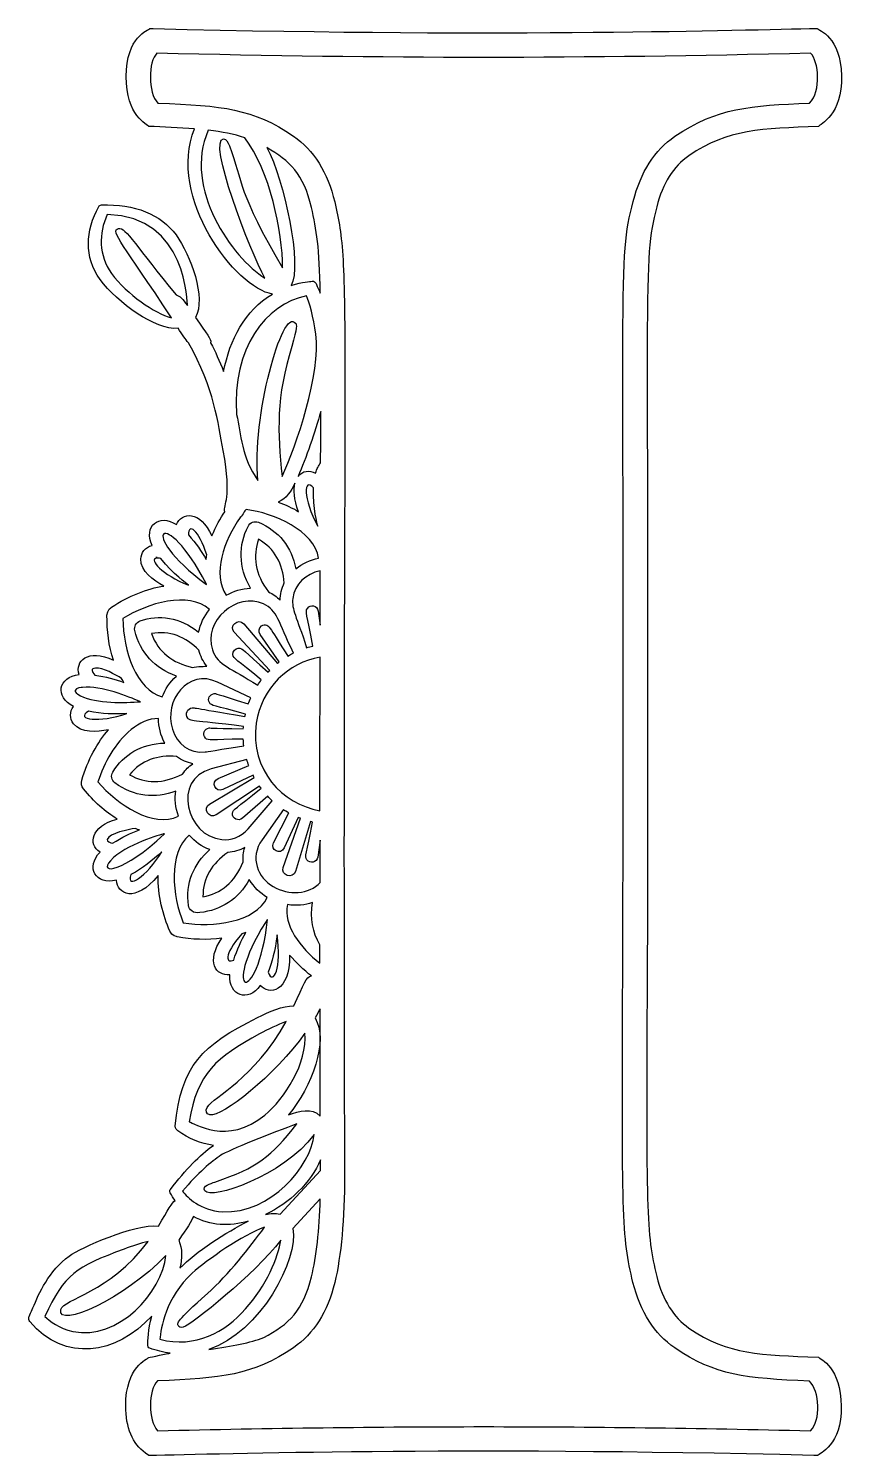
# Model space of a CAD drawing. Header units: millimetres. Extents: x -471 to 1551, y -2688 to 316.
# Drawn here: x 947.5 to 1010, y -564.6 to -455.1 of the extents above; entities that cross this region are included whole.
import ezdxf

# ---------------------------------------------------------------- set-up
doc = ezdxf.new("R2010")
doc.units = ezdxf.units.MM
doc.header["$MEASUREMENT"] = 0
doc.layers.add('Layer 1', color=7, linetype='Continuous')

msp = doc.modelspace()

# ---------------------------------------------------------------- linework, layer by layer
at = {"layer": 'Layer 1', "color": 250}
for points, knots in [([(1008.1934, -557.0878), (1003.7335, -556.8666), (1001.3192, -556.9588), (998.2414, -554.8394), (998.2414, -554.8394), (997.062, -554.0285), (996.2326, -552.7015), (995.7719, -550.8771), (995.7719, -550.8771), (994.961, -547.615), (994.961, -545.7536), (995.0347, -527.9322), (995.0347, -527.9322), (995.219, -473.0121), (994.6293, -473.2885), (995.7719, -468.7548), (995.7719, -468.7548), (996.2327, -466.9303), (997.0435, -465.6587), (998.2414, -464.8293), (998.2414, -464.8293), (1001.2823, -462.7468), (1003.8072, -462.7653), (1008.1934, -462.5809), (1008.1934, -462.5809), (1008.304, -462.4335), (1010.0364, -461.6779), (1009.9627, -458.6923), (1009.9627, -458.6923), (1009.9074, -455.6883), (1008.2119, -455.1907), (1008.1013, -455.0617), (1008.1013, -455.0617), (1002.0932, -455.1354), (985.2117, -455.762), (957.1066, -455.0617), (957.1066, -455.0617), (957.1066, -455.0617), (956.8486, -455.0617), (956.8486, -455.0617), (956.8486, -455.0617), (956.738, -455.1723), (955.024, -455.6698), (955.024, -458.7476), (955.024, -458.7476), (955.024, -461.7701), (956.6458, -462.4336), (956.7748, -462.5809), (956.7748, -462.5809), (957.8253, -462.6178), (959.097, -462.6731), (960.2765, -462.7653), (960.2765, -462.7653), (958.1202, -467.9808), (963.4463, -475.0394), (966.2661, -475.4448), (966.2661, -475.4448), (964.1099, -476.7349), (962.9856, -478.9464), (962.5065, -481.3975), (962.5065, -481.3975), (962.1932, -480.5866), (961.8615, -479.8494), (961.5112, -479.2044), (961.5112, -479.2044), (961.5849, -478.8727), (961.2348, -478.5594), (960.3502, -477.2509), (960.3502, -477.2509), (961.1611, -475.7396), (960, -472.4776), (958.8574, -470.9111), (958.8574, -470.9111), (957.6963, -469.3261), (955.6691, -468.5152), (953.1258, -468.6074), (953.1258, -468.6074), (953.0336, -468.6074), (952.96, -468.6627), (952.9231, -468.718), (952.9231, -468.718), (951.9095, -470.5978), (951.762, -472.6066), (953.0153, -474.3206), (953.0153, -474.3206), (954.3606, -476.1451), (957.2725, -478.2276), (959.0049, -478.0802), (959.0049, -478.0802), (959.3367, -478.5778), (959.5947, -478.928), (959.7974, -479.186), (959.7974, -479.186), (961.8246, -482.7429), (962.0642, -485.3415), (962.4697, -487.4609), (962.4697, -487.4609), (963.1885, -491.2573), (962.4512, -491.5523), (962.5987, -492.1604), (962.5987, -492.1604), (962.2669, -492.658), (961.8984, -493.2847), (961.6035, -494.0218), (961.6035, -494.0218), (960.7004, -492.013), (959.2629, -492.1973), (958.8943, -493.1557), (958.8943, -493.1557), (957.5305, -492.2526), (956.3326, -493.2847), (957.0144, -494.759), (957.0144, -494.759), (956.4615, -494.8697), (956.1667, -495.312), (956.1483, -495.7911), (956.1483, -495.7911), (956.1298, -496.7311), (957.1066, -497.4129), (957.9175, -497.8737), (957.9175, -497.8737), (956.6459, -498.058), (955.1715, -498.6293), (953.8999, -499.4955), (953.8999, -499.4955), (953.8814, -499.5139), (953.5497, -499.6982), (953.5497, -500.1036), (953.5497, -500.1036), (953.5313, -501.2831), (953.6787, -502.481), (954.0473, -503.5684), (954.0473, -503.5684), (952.0569, -502.6101), (951.0802, -503.679), (951.4119, -504.6557), (951.4119, -504.6557), (949.8085, -504.84), (949.4952, -506.3881), (950.9881, -507.1069), (950.9881, -507.1069), (950.6748, -507.5123), (950.6563, -508.0468), (950.9881, -508.4523), (950.9881, -508.4523), (951.5779, -509.171), (952.7573, -509.0789), (953.6604, -508.913), (953.6604, -508.913), (952.8495, -509.8345), (952.057, -511.2352), (951.6147, -512.7833), (951.6147, -512.7833), (951.5594, -513.0044), (951.5962, -513.2441), (951.7437, -513.4468), (951.7437, -513.4468), (952.5178, -514.4051), (953.4393, -515.216), (954.3423, -515.7689), (954.3423, -515.7689), (952.2413, -516.3034), (952.1123, -517.7409), (953.0153, -518.2938), (953.0153, -518.2938), (951.8911, -519.4732), (952.6836, -520.8555), (954.2686, -520.45), (954.2686, -520.45), (954.3239, -521.5189), (955.6876, -522.2746), (957.4753, -520.0999), (957.4753, -520.0999), (957.4385, -521.5743), (957.8624, -523.196), (958.3784, -524.3755), (958.3784, -524.3755), (958.5443, -524.7441), (958.9314, -524.7994), (958.9497, -524.7994), (958.9497, -524.7994), (960.0555, -525.0205), (961.2719, -525.0574), (962.3777, -524.91), (962.3777, -524.91), (961.1061, -526.6977), (961.9354, -527.8403), (962.9858, -527.7113), (962.9858, -527.7113), (962.8937, -529.3515), (964.3865, -529.8675), (965.3264, -528.5406), (965.3264, -528.5406), (965.9899, -529.2778), (967.5932, -529.1304), (967.5748, -526.2001), (967.5748, -526.2001), (968.0724, -526.8082), (968.6806, -527.3611), (969.2519, -527.8034), (969.2519, -527.8034), (968.8649, -527.8403), (968.6621, -528.4301), (967.8881, -530.1071), (967.8881, -530.1071), (967.0403, -530.0887), (966.0082, -530.5495), (965.1052, -531.0102), (965.1052, -531.0102), (960.848, -533.1112), (959.2446, -534.6777), (958.7839, -539.3404), (958.7839, -539.3404), (958.7654, -539.5431), (958.9314, -539.6353), (958.9866, -539.6906), (958.9866, -539.6906), (959.8344, -540.3172), (960.7558, -540.6858), (961.7326, -540.8148), (961.7326, -540.8148), (960.6453, -541.5889), (959.6132, -542.6394), (958.4153, -544.2058), (958.4153, -544.2058), (958.36, -544.2795), (958.3416, -544.3901), (958.3968, -544.4638), (958.3968, -544.4638), (958.5258, -544.6665), (958.6548, -544.8693), (958.7838, -545.0536), (958.7838, -545.0536), (958.5442, -545.2195), (958.2494, -545.7355), (957.4937, -547.0072), (957.4937, -547.0072), (955.6876, -546.8413), (951.5226, -548.6659), (950.6564, -549.3109), (950.6564, -549.3109), (949.0715, -550.4535), (948.3342, -552.1674), (947.8551, -553.2917), (947.8551, -553.2917), (947.5418, -554.0473), (947.5602, -553.9367), (947.5418, -554.0288), (947.5418, -554.0288), (947.5233, -554.1394), (947.5418, -554.25), (947.6155, -554.3421), (947.6155, -554.3421), (950.3246, -557.512), (954.2316, -556.9038), (956.9961, -553.9183), (956.9961, -553.9183), (956.7013, -554.9872), (956.6828, -555.8534), (956.6828, -556.1483), (956.6828, -556.1483), (956.6828, -556.2589), (956.7381, -556.351), (956.8303, -556.3879), (956.8303, -556.3879), (957.3463, -556.5722), (957.8807, -556.7012), (958.3968, -556.7749), (958.3968, -556.7749), (958.2678, -556.7749), (956.8672, -557.0882), (956.7566, -557.1067), (956.7566, -557.1067), (956.646, -557.2173), (954.9873, -557.8254), (954.9873, -560.811), (954.9873, -560.811), (954.9873, -562.5065), (955.5033, -563.7229), (956.517, -564.4416), (956.517, -564.4416), (956.517, -564.4416), (956.775, -564.6259), (956.775, -564.6259), (956.775, -564.6259), (962.5803, -564.5522), (979.6276, -563.9256), (1007.8249, -564.6259), (1007.8249, -564.6259), (1007.8249, -564.6259), (1008.1198, -564.6259), (1008.1198, -564.6259), (1008.1198, -564.6259), (1008.2488, -564.4969), (1009.9996, -563.815), (1009.9443, -560.8478), (1009.9443, -560.8478), (1009.9258, -557.8803), (1008.3224, -557.2168), (1008.1934, -557.0878)], [0, 0, 0, 0, 0.01315789, 0.01315789, 0.01315789, 0.01315789, 0.02631579, 0.02631579, 0.02631579, 0.02631579, 0.03947368, 0.03947368, 0.03947368, 0.03947368, 0.05263158, 0.05263158, 0.05263158, 0.05263158, 0.06578947, 0.06578947, 0.06578947, 0.06578947, 0.07894737, 0.07894737, 0.07894737, 0.07894737, 0.09210526, 0.09210526, 0.09210526, 0.09210526, 0.10526316, 0.10526316, 0.10526316, 0.10526316, 0.11842105, 0.11842105, 0.11842105, 0.11842105, 0.13157895, 0.13157895, 0.13157895, 0.13157895, 0.14473684, 0.14473684, 0.14473684, 0.14473684, 0.15789474, 0.15789474, 0.15789474, 0.15789474, 0.17105263, 0.17105263, 0.17105263, 0.17105263, 0.18421053, 0.18421053, 0.18421053, 0.18421053, 0.19736842, 0.19736842, 0.19736842, 0.19736842, 0.21052632, 0.21052632, 0.21052632, 0.21052632, 0.22368421, 0.22368421, 0.22368421, 0.22368421, 0.23684211, 0.23684211, 0.23684211, 0.23684211, 0.25, 0.25, 0.25, 0.25, 0.26315789, 0.26315789, 0.26315789, 0.26315789, 0.27631579, 0.27631579, 0.27631579, 0.27631579, 0.28947368, 0.28947368, 0.28947368, 0.28947368, 0.30263158, 0.30263158, 0.30263158, 0.30263158, 0.31578947, 0.31578947, 0.31578947, 0.31578947, 0.32894737, 0.32894737, 0.32894737, 0.32894737, 0.34210526, 0.34210526, 0.34210526, 0.34210526, 0.35526316, 0.35526316, 0.35526316, 0.35526316, 0.36842105, 0.36842105, 0.36842105, 0.36842105, 0.38157895, 0.38157895, 0.38157895, 0.38157895, 0.39473684, 0.39473684, 0.39473684, 0.39473684, 0.40789474, 0.40789474, 0.40789474, 0.40789474, 0.42105263, 0.42105263, 0.42105263, 0.42105263, 0.43421053, 0.43421053, 0.43421053, 0.43421053, 0.44736842, 0.44736842, 0.44736842, 0.44736842, 0.46052632, 0.46052632, 0.46052632, 0.46052632, 0.47368421, 0.47368421, 0.47368421, 0.47368421, 0.48684211, 0.48684211, 0.48684211, 0.48684211, 0.5, 0.5, 0.5, 0.5, 0.51315789, 0.51315789, 0.51315789, 0.51315789, 0.52631579, 0.52631579, 0.52631579, 0.52631579, 0.53947368, 0.53947368, 0.53947368, 0.53947368, 0.55263158, 0.55263158, 0.55263158, 0.55263158, 0.56578947, 0.56578947, 0.56578947, 0.56578947, 0.57894737, 0.57894737, 0.57894737, 0.57894737, 0.59210526, 0.59210526, 0.59210526, 0.59210526, 0.60526316, 0.60526316, 0.60526316, 0.60526316, 0.61842105, 0.61842105, 0.61842105, 0.61842105, 0.63157895, 0.63157895, 0.63157895, 0.63157895, 0.64473684, 0.64473684, 0.64473684, 0.64473684, 0.65789474, 0.65789474, 0.65789474, 0.65789474, 0.67105263, 0.67105263, 0.67105263, 0.67105263, 0.68421053, 0.68421053, 0.68421053, 0.68421053, 0.69736842, 0.69736842, 0.69736842, 0.69736842, 0.71052632, 0.71052632, 0.71052632, 0.71052632, 0.72368421, 0.72368421, 0.72368421, 0.72368421, 0.73684211, 0.73684211, 0.73684211, 0.73684211, 0.75, 0.75, 0.75, 0.75, 0.76315789, 0.76315789, 0.76315789, 0.76315789, 0.77631579, 0.77631579, 0.77631579, 0.77631579, 0.78947368, 0.78947368, 0.78947368, 0.78947368, 0.80263158, 0.80263158, 0.80263158, 0.80263158, 0.81578947, 0.81578947, 0.81578947, 0.81578947, 0.82894737, 0.82894737, 0.82894737, 0.82894737, 0.84210526, 0.84210526, 0.84210526, 0.84210526, 0.85526316, 0.85526316, 0.85526316, 0.85526316, 0.86842105, 0.86842105, 0.86842105, 0.86842105, 0.88157895, 0.88157895, 0.88157895, 0.88157895, 0.89473684, 0.89473684, 0.89473684, 0.89473684, 0.90789474, 0.90789474, 0.90789474, 0.90789474, 0.92105263, 0.92105263, 0.92105263, 0.92105263, 0.93421053, 0.93421053, 0.93421053, 0.93421053, 0.94736842, 0.94736842, 0.94736842, 0.94736842, 0.96052632, 0.96052632, 0.96052632, 0.96052632, 0.97368421, 0.97368421, 0.97368421, 0.97368421, 1, 1, 1, 1]), ([(1007.5853, -562.7272), (998.9234, -562.5245), (990.7038, -562.4139), (982.5026, -562.4139), (982.5026, -562.4139), (974.3014, -562.4139), (966.1003, -562.5245), (957.4384, -562.7272), (957.4384, -562.7272), (956.7012, -561.9347), (956.7012, -559.5942), (957.4384, -558.8939), (957.4384, -558.8939), (962.2669, -558.7096), (964.7918, -558.47), (967.8695, -556.3506), (967.8695, -556.3506), (969.436, -555.2816), (970.5049, -553.6045), (971.0394, -551.3561), (971.0394, -551.3561), (971.537, -549.2736), (971.795, -546.4907), (971.795, -543.0813), (971.795, -543.0813), (971.5738, -475.371), (972.3479, -473.8782), (971.0394, -468.3677), (971.0394, -468.3677), (971.0394, -468.3677), (971.0394, -468.3677), (971.0394, -468.3677), (971.0394, -468.3677), (970.5049, -466.1008), (969.436, -464.4054), (967.8695, -463.318), (967.8695, -463.318), (964.7733, -461.1986), (962.3959, -460.9775), (957.4568, -460.7932), (957.4568, -460.7932), (956.6827, -459.9822), (956.7196, -457.5864), (957.3831, -456.9598), (957.3831, -456.9598), (974.7253, -457.3837), (990.243, -457.3837), (1007.5853, -456.9598), (1007.5853, -456.9598), (1008.2303, -457.568), (1008.4146, -459.8902), (1007.5116, -460.7932), (1007.5116, -460.7932), (1002.9595, -460.9775), (1000.3978, -461.1249), (997.1726, -463.3365), (997.1726, -463.3365), (995.606, -464.4054), (994.5372, -466.0825), (993.9658, -468.3309), (993.9658, -468.3309), (992.731, -473.1779), (993.3576, -472.6987), (993.1549, -527.9506), (993.1549, -527.9506), (993.0996, -545.9748), (993.0812, -547.873), (993.9473, -551.3378), (993.9473, -551.3378), (994.5187, -553.6046), (995.5876, -555.3001), (997.1541, -556.369), (997.1541, -556.369), (1000.2503, -558.4884), (1002.6093, -558.7096), (1007.4931, -558.9123), (1007.4931, -558.9123), (1008.304, -559.668), (1008.3961, -561.9532), (1007.5853, -562.7272)], [0, 0, 0, 0, 0.04761905, 0.04761905, 0.04761905, 0.04761905, 0.0952381, 0.0952381, 0.0952381, 0.0952381, 0.14285714, 0.14285714, 0.14285714, 0.14285714, 0.19047619, 0.19047619, 0.19047619, 0.19047619, 0.23809524, 0.23809524, 0.23809524, 0.23809524, 0.28571429, 0.28571429, 0.28571429, 0.28571429, 0.33333333, 0.33333333, 0.33333333, 0.33333333, 0.38095238, 0.38095238, 0.38095238, 0.38095238, 0.42857143, 0.42857143, 0.42857143, 0.42857143, 0.47619048, 0.47619048, 0.47619048, 0.47619048, 0.52380952, 0.52380952, 0.52380952, 0.52380952, 0.57142857, 0.57142857, 0.57142857, 0.57142857, 0.61904762, 0.61904762, 0.61904762, 0.61904762, 0.66666667, 0.66666667, 0.66666667, 0.66666667, 0.71428571, 0.71428571, 0.71428571, 0.71428571, 0.76190476, 0.76190476, 0.76190476, 0.76190476, 0.80952381, 0.80952381, 0.80952381, 0.80952381, 0.85714286, 0.85714286, 0.85714286, 0.85714286, 0.9047619, 0.9047619, 0.9047619, 0.9047619, 1, 1, 1, 1]), ([(965.6763, -474.2283), (963.2252, -472.6802), (959.3365, -467.3541), (961.3269, -462.8757), (961.3269, -462.8757), (962.3959, -462.9863), (963.2989, -463.1706), (964.1283, -463.447), (964.1283, -463.447), (966.045, -465.935), (967.0401, -470.653), (967.0401, -473.4359), (967.0401, -473.4359), (963.6122, -467.649), (963.9808, -466.8381), (962.9487, -464.0737), (962.9487, -464.0737), (962.8197, -463.7603), (962.7276, -463.5392), (962.5064, -463.5392), (962.5064, -463.5392), (961.2348, -463.5207), (964.5153, -472.1642), (965.6763, -474.2283)], [0, 0, 0, 0, 0.14285714, 0.14285714, 0.14285714, 0.14285714, 0.28571429, 0.28571429, 0.28571429, 0.28571429, 0.42857143, 0.42857143, 0.42857143, 0.42857143, 0.57142857, 0.57142857, 0.57142857, 0.57142857, 0.71428571, 0.71428571, 0.71428571, 0.71428571, 1, 1, 1, 1]), ([(965.8238, -464.2027), (967.5746, -465.1979), (968.662, -466.2484), (969.2517, -468.7916), (969.2517, -468.7916), (969.2517, -468.7916), (969.2517, -468.7916), (969.2517, -468.7916), (969.2517, -468.7916), (969.6572, -470.524), (969.8599, -471.8693), (969.9337, -475.3894), (969.9337, -475.3894), (969.8415, -475.1867), (969.7494, -474.9839), (969.6019, -474.6338), (969.6019, -474.6338), (969.5466, -474.5232), (969.436, -474.4495), (969.307, -474.4679), (969.307, -474.4679), (969.0859, -474.5048), (968.6251, -474.4864), (967.6853, -474.7997), (967.6853, -474.7997), (968.5698, -473.3253), (967.1691, -466.6537), (965.8238, -464.2027)], [0, 0, 0, 0, 0.125, 0.125, 0.125, 0.125, 0.25, 0.25, 0.25, 0.25, 0.375, 0.375, 0.375, 0.375, 0.5, 0.5, 0.5, 0.5, 0.625, 0.625, 0.625, 0.625, 0.75, 0.75, 0.75, 0.75, 1, 1, 1, 1]), ([(958.8574, -475.5184), (955.8717, -471.9062), (954.9687, -470.266), (954.4343, -470.4134), (954.4343, -470.4134), (953.7524, -470.5792), (954.8029, -471.6482), (958.5072, -477.2692), (958.5072, -477.2692), (957.1803, -476.9006), (955.1162, -475.5184), (953.8998, -473.8597), (953.8998, -473.8597), (952.9046, -472.4959), (952.9046, -470.782), (953.568, -469.3445), (953.568, -469.3445), (959.7235, -469.4366), (959.7235, -476.3109), (959.7235, -476.3293), (959.7235, -476.3293), (959.3366, -475.8133), (959.1707, -475.5921), (958.8574, -475.5184)], [0, 0, 0, 0, 0.14285714, 0.14285714, 0.14285714, 0.14285714, 0.28571429, 0.28571429, 0.28571429, 0.28571429, 0.42857143, 0.42857143, 0.42857143, 0.42857143, 0.57142857, 0.57142857, 0.57142857, 0.57142857, 0.71428571, 0.71428571, 0.71428571, 0.71428571, 1, 1, 1, 1]), ([(968.8831, -475.5737), (969.0674, -476.0897), (969.436, -477.214), (969.5834, -478.5409), (969.5834, -478.5409), (970.0073, -481.5081), (968.0722, -487.1291), (967.0033, -489.4512), (967.0033, -489.4512), (966.6347, -486.0602), (966.5425, -483.2957), (967.7404, -479.4807), (967.7404, -479.4807), (968.1827, -477.988), (968.1274, -477.822), (968.0353, -477.693), (968.0353, -477.693), (967.0217, -476.3477), (964.6443, -484.9912), (965.1418, -489.7644), (965.1418, -489.7644), (963.8886, -487.9952), (963.8333, -486.2075), (963.5016, -484.6963), (963.5016, -484.6963), (963.1331, -479.6098), (965.7316, -476.2372), (968.8831, -475.5737)], [0, 0, 0, 0, 0.125, 0.125, 0.125, 0.125, 0.25, 0.25, 0.25, 0.25, 0.375, 0.375, 0.375, 0.375, 0.5, 0.5, 0.5, 0.5, 0.625, 0.625, 0.625, 0.625, 0.75, 0.75, 0.75, 0.75, 1, 1, 1, 1]), ([(969.565, -489.1932), (969.1227, -488.9536), (968.5514, -489.0089), (968.2196, -489.4512), (968.2196, -489.4512), (968.8462, -488.0506), (969.5097, -486.0417), (969.9704, -484.4752), (969.9704, -484.4752), (969.9704, -485.6731), (969.9704, -486.9816), (969.9519, -488.4191), (969.9519, -488.4191), (969.8046, -488.6219), (969.6571, -488.8614), (969.565, -489.1932)], [0, 0, 0, 0, 0.2, 0.2, 0.2, 0.2, 0.4, 0.4, 0.4, 0.4, 0.6, 0.6, 0.6, 0.6, 1, 1, 1, 1]), ([(969.7309, -493.2661), (968.6067, -491.1836), (968.6251, -489.4143), (969.4176, -490.3358), (969.4176, -490.3358), (969.3623, -491.9207), (969.7124, -493.1187), (969.7309, -493.2661)], [0, 0, 0, 0, 0.33333333, 0.33333333, 0.33333333, 0.33333333, 1, 1, 1, 1]), ([(968.2565, -492.1603), (967.7773, -491.8655), (967.2429, -491.6259), (966.7084, -491.4232), (966.7084, -491.4232), (967.3534, -491.1467), (967.6667, -490.5939), (967.98, -489.9673), (967.98, -489.9673), (967.851, -490.4833), (967.9063, -491.202), (968.2565, -492.1603)], [0, 0, 0, 0, 0.25, 0.25, 0.25, 0.25, 0.5, 0.5, 0.5, 0.5, 1, 1, 1, 1]), ([(961.1795, -497.7261), (961.1795, -497.7261), (961.1795, -497.7445), (961.1795, -497.7445), (961.1795, -497.7445), (955.5954, -493.5978), (958.0281, -491.5522), (961.1795, -497.7261)], [0, 0, 0, 0, 0.33333333, 0.33333333, 0.33333333, 0.33333333, 1, 1, 1, 1]), ([(961.2164, -495.4777), (961.1979, -495.6067), (961.1795, -495.6988), (961.1611, -495.8278), (961.1611, -495.8278), (960.8109, -495.2197), (960.387, -494.5746), (959.7973, -493.948), (959.7973, -493.948), (959.7973, -492.9528), (960.5898, -493.561), (961.2164, -495.4777)], [0, 0, 0, 0, 0.25, 0.25, 0.25, 0.25, 0.5, 0.5, 0.5, 0.5, 1, 1, 1, 1]), ([(963.7781, -492.6027), (963.9071, -492.5105), (963.9992, -492.3815), (964.0546, -492.2157), (964.0546, -492.2157), (964.1099, -492.142), (964.1652, -492.0682), (964.2389, -491.9945), (964.2389, -491.9945), (966.3583, -492.2525), (969.4729, -493.6163), (969.8046, -495.7357), (969.8046, -495.7357), (969.178, -495.8647), (968.5514, -496.1411), (968.0538, -496.5466), (968.0538, -496.5466), (967.722, -494.8695), (966.7453, -493.6163), (965.1788, -492.9713), (965.1788, -492.9713), (964.8839, -492.8607), (964.5338, -492.9897), (964.3863, -493.2846), (964.3863, -493.2846), (963.6492, -494.7037), (963.6307, -496.4176), (964.5706, -498.0395), (964.5706, -498.0395), (963.9072, -498.0579), (963.2805, -498.2421), (962.7092, -498.5739), (962.7092, -498.5739), (961.585, -496.9889), (962.5618, -494.3351), (963.7781, -492.6027)], [0, 0, 0, 0, 0.1, 0.1, 0.1, 0.1, 0.2, 0.2, 0.2, 0.2, 0.3, 0.3, 0.3, 0.3, 0.4, 0.4, 0.4, 0.4, 0.5, 0.5, 0.5, 0.5, 0.6, 0.6, 0.6, 0.6, 0.7, 0.7, 0.7, 0.7, 0.8, 0.8, 0.8, 0.8, 1, 1, 1, 1]), ([(967.1691, -497.6339), (966.9664, -498.0394), (966.8558, -498.5001), (966.8558, -498.9609), (966.8558, -498.9609), (966.5978, -498.6844), (966.2845, -498.4817), (965.9527, -498.3158), (965.9527, -498.3158), (964.9023, -496.9521), (964.7363, -495.5514), (965.1971, -494.2797), (965.1971, -494.2797), (966.432, -494.9801), (967.0401, -496.178), (967.1691, -497.6339)], [0, 0, 0, 0, 0.2, 0.2, 0.2, 0.2, 0.4, 0.4, 0.4, 0.4, 0.6, 0.6, 0.6, 0.6, 1, 1, 1, 1]), ([(957.3646, -495.7357), (957.3646, -495.7357), (957.3461, -495.6251), (957.3461, -495.6251), (957.3461, -495.6251), (957.3461, -495.6251), (957.3462, -495.6251), (957.3462, -495.6251), (957.3462, -495.6251), (957.3462, -495.6251), (957.3646, -495.7357), (957.3646, -495.7357), (957.3646, -495.7357), (957.4568, -495.7172), (957.5489, -495.7357), (957.6779, -495.7541), (957.6779, -495.7541), (958.6362, -496.9705), (959.6868, -497.6892), (959.7973, -497.7998), (959.7973, -497.7998), (957.7701, -496.9889), (956.738, -495.8278), (957.3646, -495.7357)], [0, 0, 0, 0, 0.14285714, 0.14285714, 0.14285714, 0.14285714, 0.28571429, 0.28571429, 0.28571429, 0.28571429, 0.42857143, 0.42857143, 0.42857143, 0.42857143, 0.57142857, 0.57142857, 0.57142857, 0.57142857, 0.71428571, 0.71428571, 0.71428571, 0.71428571, 1, 1, 1, 1]), ([(969.9336, -500.8776), (969.9336, -500.8776), (969.7677, -499.7902), (969.7677, -499.7902), (969.7677, -499.7902), (969.7124, -499.3479), (969.178, -499.2373), (968.9384, -499.5875), (968.9384, -499.5875), (968.7541, -499.864), (968.9016, -499.9377), (969.3623, -502.481), (969.3623, -502.481), (969.1964, -502.5179), (969.0305, -502.5547), (968.8831, -502.61), (968.8831, -502.61), (968.0907, -500.1405), (967.722, -499.6982), (967.8142, -498.8135), (967.8142, -498.8135), (967.9432, -497.7078), (968.8463, -496.9337), (969.9152, -496.6941), (969.9152, -496.6941), (969.9336, -498.0209), (969.9336, -499.4032), (969.9336, -500.8776)], [0, 0, 0, 0, 0.125, 0.125, 0.125, 0.125, 0.25, 0.25, 0.25, 0.25, 0.375, 0.375, 0.375, 0.375, 0.5, 0.5, 0.5, 0.5, 0.625, 0.625, 0.625, 0.625, 0.75, 0.75, 0.75, 0.75, 1, 1, 1, 1]), ([(961.4192, -499.6612), (960.9953, -500.1956), (960.7188, -500.7669), (960.5898, -501.4119), (960.5898, -501.4119), (959.1523, -500.2509), (957.5305, -500.0482), (956.093, -500.5458), (956.093, -500.5458), (955.7797, -500.6564), (955.6139, -500.9881), (955.6876, -501.2829), (955.6876, -501.2829), (956.1114, -502.9969), (957.2172, -504.1948), (958.8759, -504.7846), (958.8759, -504.7846), (958.3599, -505.2269), (958.0281, -505.7798), (957.7886, -506.388), (957.7886, -506.388), (955.8167, -505.8535), (954.7846, -502.8126), (954.7661, -500.3615), (954.7661, -500.3615), (956.6643, -499.182), (959.8158, -498.2421), (961.4192, -499.6612)], [0, 0, 0, 0, 0.125, 0.125, 0.125, 0.125, 0.25, 0.25, 0.25, 0.25, 0.375, 0.375, 0.375, 0.375, 0.5, 0.5, 0.5, 0.5, 0.625, 0.625, 0.625, 0.625, 0.75, 0.75, 0.75, 0.75, 1, 1, 1, 1]), ([(965.5658, -499.2373), (966.6347, -499.7349), (966.69, -500.5642), (967.8695, -503.0154), (967.8695, -503.0154), (967.6115, -503.1444), (967.6852, -503.1076), (967.4456, -503.255), (967.4456, -503.255), (966.1924, -501.4305), (966.0266, -500.5459), (965.4184, -500.9329), (965.4184, -500.9329), (965.1972, -501.0803), (965.1604, -501.3752), (965.3078, -501.5963), (965.3078, -501.5963), (965.3078, -501.5963), (966.7822, -503.6973), (966.7822, -503.6973), (966.7822, -503.6973), (966.7269, -503.7342), (966.7637, -503.7158), (966.6347, -503.8079), (966.6347, -503.8079), (966.6347, -503.8079), (964.0546, -500.7671), (964.0546, -500.7671), (964.0546, -500.7671), (963.6491, -500.2879), (962.8751, -500.9514), (963.3174, -501.4121), (963.3174, -501.4121), (963.3174, -501.4121), (966.045, -504.3424), (966.045, -504.3424), (966.045, -504.3424), (966.0081, -504.3793), (965.9713, -504.4346), (965.916, -504.4714), (965.916, -504.4714), (963.9992, -502.8312), (963.9992, -502.61), (963.6307, -502.6469), (963.6307, -502.6469), (963.3911, -502.6653), (963.2069, -502.868), (963.2252, -503.126), (963.2252, -503.126), (963.2621, -503.4762), (963.4832, -503.4578), (965.3999, -505.0796), (965.3999, -505.0796), (965.3078, -505.1902), (965.2156, -505.3376), (965.1235, -505.485), (965.1235, -505.485), (963.0778, -504.1396), (962.0642, -503.9923), (961.6403, -502.7759), (961.6403, -502.7759), (960.9031, -500.5826), (963.5386, -498.2789), (965.5658, -499.2373)], [0, 0, 0, 0, 0.05882353, 0.05882353, 0.05882353, 0.05882353, 0.11764706, 0.11764706, 0.11764706, 0.11764706, 0.17647059, 0.17647059, 0.17647059, 0.17647059, 0.23529412, 0.23529412, 0.23529412, 0.23529412, 0.29411765, 0.29411765, 0.29411765, 0.29411765, 0.35294118, 0.35294118, 0.35294118, 0.35294118, 0.41176471, 0.41176471, 0.41176471, 0.41176471, 0.47058824, 0.47058824, 0.47058824, 0.47058824, 0.52941176, 0.52941176, 0.52941176, 0.52941176, 0.58823529, 0.58823529, 0.58823529, 0.58823529, 0.64705882, 0.64705882, 0.64705882, 0.64705882, 0.70588235, 0.70588235, 0.70588235, 0.70588235, 0.76470588, 0.76470588, 0.76470588, 0.76470588, 0.82352941, 0.82352941, 0.82352941, 0.82352941, 0.88235294, 0.88235294, 0.88235294, 0.88235294, 1, 1, 1, 1]), ([(956.9591, -501.5226), (958.3598, -501.2461), (959.5945, -501.7622), (960.6082, -502.7942), (960.6082, -502.7942), (960.7188, -503.255), (960.9215, -503.6603), (961.2164, -504.029), (961.2164, -504.029), (961.1427, -504.029), (960.4608, -504.029), (960.1106, -504.1211), (960.1106, -504.1211), (958.6178, -503.7894), (957.4752, -502.9233), (956.9591, -501.5226)], [0, 0, 0, 0, 0.2, 0.2, 0.2, 0.2, 0.4, 0.4, 0.4, 0.4, 0.6, 0.6, 0.6, 0.6, 1, 1, 1, 1]), ([(965.0129, -508.3968), (965.4183, -505.6877), (967.4824, -503.7526), (969.9151, -503.3287), (969.9151, -503.3287), (969.9151, -506.8487), (969.8967, -510.7558), (969.8967, -515.1236), (969.8967, -515.1236), (967.0033, -514.6076), (964.5337, -512.009), (965.0129, -508.3968)], [0, 0, 0, 0, 0.25, 0.25, 0.25, 0.25, 0.5, 0.5, 0.5, 0.5, 1, 1, 1, 1]), ([(952.665, -504.1764), (953.2363, -504.1211), (954.1947, -504.674), (954.6739, -504.9689), (954.6739, -504.9689), (954.7292, -505.061), (954.7845, -505.1716), (954.8397, -505.2637), (954.8397, -505.2637), (954.1947, -505.0241), (953.4575, -504.8214), (952.6097, -504.7108), (952.6097, -504.7108), (952.3702, -504.4344), (952.2965, -504.2133), (952.665, -504.1764)], [0, 0, 0, 0, 0.2, 0.2, 0.2, 0.2, 0.4, 0.4, 0.4, 0.4, 0.6, 0.6, 0.6, 0.6, 1, 1, 1, 1]), ([(962.0273, -505.2453), (962.0273, -505.2453), (964.589, -506.4617), (964.589, -506.4617), (964.589, -506.4617), (964.5337, -506.5907), (964.46, -506.7566), (964.4047, -506.9225), (964.4047, -506.9225), (961.8062, -506.1116), (961.9352, -506.1116), (961.7693, -506.13), (961.7693, -506.13), (961.4192, -506.1669), (961.2533, -506.5355), (961.4192, -506.812), (961.4192, -506.812), (961.585, -507.1068), (961.714, -506.9963), (964.1836, -507.6966), (964.1836, -507.6966), (964.1468, -507.844), (964.1468, -507.8624), (964.1468, -507.8809), (964.1468, -507.8809), (959.9633, -507.1806), (960.2028, -507.199), (960.0923, -507.2174), (960.0923, -507.2174), (959.7421, -507.2543), (959.521, -507.6966), (959.7605, -508.0099), (959.7605, -508.0099), (959.9632, -508.2864), (959.908, -508.1205), (964.0362, -508.6549), (964.0362, -508.6549), (964.0362, -508.7286), (964.0362, -508.7102), (964.0177, -508.8392), (964.0177, -508.8392), (961.327, -508.7655), (961.456, -508.7655), (961.4007, -508.7655), (961.4007, -508.7655), (961.0137, -508.8024), (960.8478, -509.2631), (961.1058, -509.5396), (961.1058, -509.5396), (961.3638, -509.7976), (961.4745, -509.6317), (964.0177, -509.6317), (964.0177, -509.6317), (964.0362, -509.816), (964.0362, -509.9819), (964.0546, -510.1294), (964.0546, -510.1294), (961.1058, -510.6085), (961.2348, -510.5901), (961.0874, -510.6085), (961.0874, -510.6085), (959.871, -510.7375), (958.9311, -509.9819), (958.581, -508.8577), (958.581, -508.8577), (957.8622, -506.6829), (959.7973, -504.1764), (962.0273, -505.2453)], [0, 0, 0, 0, 0.05555556, 0.05555556, 0.05555556, 0.05555556, 0.11111111, 0.11111111, 0.11111111, 0.11111111, 0.16666667, 0.16666667, 0.16666667, 0.16666667, 0.22222222, 0.22222222, 0.22222222, 0.22222222, 0.27777778, 0.27777778, 0.27777778, 0.27777778, 0.33333333, 0.33333333, 0.33333333, 0.33333333, 0.38888889, 0.38888889, 0.38888889, 0.38888889, 0.44444444, 0.44444444, 0.44444444, 0.44444444, 0.5, 0.5, 0.5, 0.5, 0.55555556, 0.55555556, 0.55555556, 0.55555556, 0.61111111, 0.61111111, 0.61111111, 0.61111111, 0.66666667, 0.66666667, 0.66666667, 0.66666667, 0.72222222, 0.72222222, 0.72222222, 0.72222222, 0.77777778, 0.77777778, 0.77777778, 0.77777778, 0.83333333, 0.83333333, 0.83333333, 0.83333333, 0.88888889, 0.88888889, 0.88888889, 0.88888889, 1, 1, 1, 1]), ([(951.0986, -505.8904), (951.1354, -505.6877), (951.6515, -505.6507), (951.6699, -505.6507), (951.6699, -505.6507), (953.1443, -505.5033), (955.2084, -506.3695), (956.0745, -506.7381), (956.0745, -506.7381), (956.093, -506.7381), (956.093, -506.7565), (956.1114, -506.7565), (956.1114, -506.7565), (954.9319, -506.8302), (952.7756, -506.9224), (951.504, -506.2957), (951.504, -506.2957), (951.2091, -506.13), (951.0801, -505.9641), (951.0986, -505.8904)], [0, 0, 0, 0, 0.16666667, 0.16666667, 0.16666667, 0.16666667, 0.33333333, 0.33333333, 0.33333333, 0.33333333, 0.5, 0.5, 0.5, 0.5, 0.66666667, 0.66666667, 0.66666667, 0.66666667, 1, 1, 1, 1]), ([(952.1306, -507.4754), (953.1995, -507.6965), (954.0841, -507.715), (955.0793, -507.6597), (955.0793, -507.6597), (952.96, -508.3784), (951.0433, -508.1388), (952.1306, -507.4754)], [0, 0, 0, 0, 0.33333333, 0.33333333, 0.33333333, 0.33333333, 1, 1, 1, 1]), ([(952.8493, -512.9121), (953.089, -512.1749), (953.4207, -511.4193), (953.8446, -510.719), (953.8446, -510.719), (954.637, -509.4474), (956.0193, -508.0098), (957.4937, -508.0467), (957.4937, -508.0467), (957.5121, -508.6733), (957.6595, -509.3183), (957.9913, -509.9265), (957.9913, -509.9265), (956.1852, -509.9634), (954.803, -510.8111), (953.992, -512.1565), (953.992, -512.1565), (953.8262, -512.4145), (953.8814, -512.7831), (954.1579, -512.9858), (954.1579, -512.9858), (955.6323, -514.0548), (957.2356, -514.2206), (958.839, -513.6125), (958.839, -513.6125), (958.7468, -514.1838), (958.7837, -514.8657), (959.0417, -515.5476), (959.0417, -515.5476), (957.0881, -516.4874), (954.3606, -514.6444), (952.8493, -512.9121)], [0, 0, 0, 0, 0.11111111, 0.11111111, 0.11111111, 0.11111111, 0.22222222, 0.22222222, 0.22222222, 0.22222222, 0.33333333, 0.33333333, 0.33333333, 0.33333333, 0.44444444, 0.44444444, 0.44444444, 0.44444444, 0.55555556, 0.55555556, 0.55555556, 0.55555556, 0.66666667, 0.66666667, 0.66666667, 0.66666667, 0.77777778, 0.77777778, 0.77777778, 0.77777778, 1, 1, 1, 1]), ([(958.8943, -510.9585), (959.2813, -511.2534), (959.6868, -511.4193), (960.1475, -511.5115), (960.1475, -511.5115), (959.8342, -511.7142), (959.5762, -511.9722), (959.3551, -512.3039), (959.3551, -512.3039), (957.8623, -513.078), (956.48, -513.0411), (955.2821, -512.3592), (955.2821, -512.3592), (956.1667, -511.235), (957.4383, -510.8295), (958.8943, -510.9585)], [0, 0, 0, 0, 0.2, 0.2, 0.2, 0.2, 0.4, 0.4, 0.4, 0.4, 0.6, 0.6, 0.6, 0.6, 1, 1, 1, 1]), ([(962.3775, -517.3352), (959.6315, -517.0772), (958.5441, -512.7094), (961.5482, -511.9168), (961.5482, -511.9168), (961.5482, -511.9168), (964.2942, -511.1981), (964.2942, -511.1981), (964.2942, -511.1981), (964.331, -511.3455), (964.3863, -511.4929), (964.4416, -511.6588), (964.4416, -511.6588), (964.4416, -511.6588), (962.0826, -512.6541), (962.0826, -512.6541), (962.0826, -512.6541), (961.4928, -512.8937), (961.8799, -513.7599), (962.4512, -513.4834), (962.4512, -513.4834), (962.4512, -513.4834), (964.7734, -512.3961), (964.7734, -512.3961), (964.7734, -512.3961), (964.7919, -512.4514), (964.8287, -512.5067), (964.8471, -512.5619), (964.8471, -512.5619), (964.8471, -512.5619), (961.4192, -514.6076), (961.4192, -514.6076), (961.4192, -514.6076), (960.8662, -514.9393), (961.4007, -515.787), (961.9352, -515.4369), (961.9352, -515.4369), (961.9352, -515.4369), (965.2709, -513.2438), (965.2709, -513.2438), (965.2709, -513.2438), (965.3262, -513.3359), (965.3446, -513.3544), (965.3816, -513.3912), (965.3816, -513.3912), (963.428, -515.013), (963.2253, -514.9762), (963.1885, -515.3263), (963.1885, -515.3263), (963.1516, -515.7318), (963.6308, -515.9713), (963.9625, -515.6949), (963.9625, -515.6949), (963.9625, -515.6949), (965.8976, -513.9994), (965.8976, -513.9994), (965.8976, -513.9994), (966.0451, -514.1652), (966.0819, -514.1837), (966.2478, -514.3496), (966.2478, -514.3496), (966.2478, -514.3496), (964.3864, -516.5058), (964.3864, -516.5058), (964.3864, -516.5058), (963.8149, -517.1509), (963.0778, -517.4089), (962.3775, -517.3352)], [0, 0, 0, 0, 0.05555556, 0.05555556, 0.05555556, 0.05555556, 0.11111111, 0.11111111, 0.11111111, 0.11111111, 0.16666667, 0.16666667, 0.16666667, 0.16666667, 0.22222222, 0.22222222, 0.22222222, 0.22222222, 0.27777778, 0.27777778, 0.27777778, 0.27777778, 0.33333333, 0.33333333, 0.33333333, 0.33333333, 0.38888889, 0.38888889, 0.38888889, 0.38888889, 0.44444444, 0.44444444, 0.44444444, 0.44444444, 0.5, 0.5, 0.5, 0.5, 0.55555556, 0.55555556, 0.55555556, 0.55555556, 0.61111111, 0.61111111, 0.61111111, 0.61111111, 0.66666667, 0.66666667, 0.66666667, 0.66666667, 0.72222222, 0.72222222, 0.72222222, 0.72222222, 0.77777778, 0.77777778, 0.77777778, 0.77777778, 0.83333333, 0.83333333, 0.83333333, 0.83333333, 0.88888889, 0.88888889, 0.88888889, 0.88888889, 1, 1, 1, 1]), ([(966.3214, -520.9474), (965.1419, -520.2654), (964.4785, -518.7358), (965.4553, -517.3536), (965.4553, -517.3536), (965.4553, -517.3536), (967.0955, -515.0314), (967.0955, -515.0314), (967.0955, -515.0314), (967.2245, -515.1236), (967.3535, -515.1973), (967.5193, -515.2894), (967.5193, -515.2894), (967.5193, -515.2894), (966.3399, -517.5747), (966.3399, -517.5747), (966.3399, -517.5747), (966.045, -518.146), (966.8928, -518.5699), (967.1508, -517.9801), (967.1508, -517.9801), (967.1508, -517.9801), (968.2381, -515.6396), (968.2381, -515.6396), (968.2381, -515.6396), (968.3118, -515.6764), (968.3303, -515.6764), (968.404, -515.6949), (968.404, -515.6949), (968.404, -515.6949), (967.077, -519.473), (967.077, -519.473), (967.077, -519.473), (966.8559, -520.0811), (967.8327, -520.3944), (968.017, -519.7863), (968.017, -519.7863), (968.017, -519.7863), (969.178, -515.9529), (969.178, -515.9529), (969.178, -515.9529), (969.1965, -515.9529), (969.3623, -516.0083), (969.3439, -515.9898), (969.3439, -515.9898), (968.8831, -518.4962), (968.6989, -518.5883), (968.9016, -518.8833), (968.9016, -518.8833), (969.1412, -519.215), (969.6572, -519.086), (969.7309, -518.6806), (969.7309, -518.6806), (969.7309, -518.6806), (969.9336, -517.3721), (969.9336, -517.3721), (969.9336, -517.3721), (969.9336, -518.441), (969.9336, -519.5283), (969.9336, -520.6341), (969.9336, -520.6341), (969.049, -521.5555), (967.5009, -521.6477), (966.3214, -520.9474)], [0, 0, 0, 0, 0.05882353, 0.05882353, 0.05882353, 0.05882353, 0.11764706, 0.11764706, 0.11764706, 0.11764706, 0.17647059, 0.17647059, 0.17647059, 0.17647059, 0.23529412, 0.23529412, 0.23529412, 0.23529412, 0.29411765, 0.29411765, 0.29411765, 0.29411765, 0.35294118, 0.35294118, 0.35294118, 0.35294118, 0.41176471, 0.41176471, 0.41176471, 0.41176471, 0.47058824, 0.47058824, 0.47058824, 0.47058824, 0.52941176, 0.52941176, 0.52941176, 0.52941176, 0.58823529, 0.58823529, 0.58823529, 0.58823529, 0.64705882, 0.64705882, 0.64705882, 0.64705882, 0.70588235, 0.70588235, 0.70588235, 0.70588235, 0.76470588, 0.76470588, 0.76470588, 0.76470588, 0.82352941, 0.82352941, 0.82352941, 0.82352941, 0.88235294, 0.88235294, 0.88235294, 0.88235294, 1, 1, 1, 1]), ([(953.8077, -518.957), (954.9688, -517.6853), (957.807, -516.9297), (957.8991, -516.8929), (957.8991, -516.8929), (957.9176, -516.8929), (957.936, -516.8929), (957.9544, -516.8929), (957.9544, -516.8929), (954.8213, -519.9153), (952.831, -520.0259), (953.8077, -518.957)], [0, 0, 0, 0, 0.25, 0.25, 0.25, 0.25, 0.5, 0.5, 0.5, 0.5, 1, 1, 1, 1]), ([(953.5681, -517.3352), (953.7524, -516.8192), (955.1899, -516.5611), (955.7244, -516.4874), (955.7244, -516.4874), (955.8165, -516.5243), (955.9455, -516.5796), (956.0377, -516.598), (956.0377, -516.598), (955.3742, -516.8376), (954.6923, -517.1509), (953.9736, -517.6116), (953.9736, -517.6116), (953.8077, -517.5747), (953.5128, -517.4826), (953.5681, -517.3352)], [0, 0, 0, 0, 0.2, 0.2, 0.2, 0.2, 0.4, 0.4, 0.4, 0.4, 0.6, 0.6, 0.6, 0.6, 1, 1, 1, 1]), ([(959.4103, -523.7302), (958.581, -521.703), (958.2124, -518.3488), (959.8711, -517.0034), (959.8711, -517.0034), (960.2949, -517.4826), (960.8294, -517.888), (961.456, -518.1092), (961.456, -518.1092), (960.2028, -519.215), (959.5578, -520.6894), (959.8158, -522.4033), (959.8158, -522.4033), (959.8342, -522.5691), (959.9264, -522.6981), (960.0554, -522.8088), (960.0554, -522.8088), (960.2581, -522.9746), (960.4424, -522.9562), (960.682, -522.9378), (960.682, -522.9378), (962.3222, -522.7719), (963.6307, -521.9057), (964.4785, -520.4129), (964.4785, -520.4129), (964.8286, -520.9842), (965.3078, -521.445), (965.8607, -521.7767), (965.8607, -521.7767), (964.9392, -523.6934), (961.6587, -524.0988), (959.4103, -523.7302)], [0, 0, 0, 0, 0.11111111, 0.11111111, 0.11111111, 0.11111111, 0.22222222, 0.22222222, 0.22222222, 0.22222222, 0.33333333, 0.33333333, 0.33333333, 0.33333333, 0.44444444, 0.44444444, 0.44444444, 0.44444444, 0.55555556, 0.55555556, 0.55555556, 0.55555556, 0.66666667, 0.66666667, 0.66666667, 0.66666667, 0.77777778, 0.77777778, 0.77777778, 0.77777778, 1, 1, 1, 1]), ([(964.0177, -519.0491), (963.3727, -520.6157), (962.2853, -521.4818), (960.9215, -521.7214), (960.9215, -521.7214), (960.9031, -520.2839), (961.6218, -519.1597), (962.8198, -518.3304), (962.8198, -518.3304), (963.2989, -518.2936), (963.7412, -518.1646), (964.1283, -517.9434), (964.1283, -517.9434), (963.9992, -518.312), (963.9809, -518.6805), (964.0177, -519.0491)], [0, 0, 0, 0, 0.2, 0.2, 0.2, 0.2, 0.4, 0.4, 0.4, 0.4, 0.6, 0.6, 0.6, 0.6, 1, 1, 1, 1]), ([(955.3927, -520.0259), (956.3141, -519.5283), (957.0144, -518.9754), (957.7701, -518.2751), (957.7701, -518.2751), (956.5721, -520.2102), (954.9872, -521.2238), (955.3927, -520.0259)], [0, 0, 0, 0, 0.33333333, 0.33333333, 0.33333333, 0.33333333, 1, 1, 1, 1]), ([(967.4087, -522.3296), (968.109, -522.4402), (968.7725, -522.3664), (969.3254, -522.1637), (969.3254, -522.1637), (969.1411, -523.3801), (969.3439, -524.4675), (969.8967, -525.4074), (969.8967, -525.4074), (969.8967, -525.8681), (969.8967, -526.3473), (969.8967, -526.8265), (969.8967, -526.8265), (968.367, -525.6285), (967.0954, -523.9145), (967.4087, -522.3296)], [0, 0, 0, 0, 0.2, 0.2, 0.2, 0.2, 0.4, 0.4, 0.4, 0.4, 0.6, 0.6, 0.6, 0.6, 1, 1, 1, 1]), ([(965.7132, -523.7118), (965.7132, -523.7118), (965.8422, -523.5091), (965.8422, -523.5091), (965.8422, -523.5091), (965.8606, -523.5091), (965.8606, -523.4907), (965.879, -523.4723), (965.879, -523.4723), (965.105, -530.3649), (962.1932, -529.3144), (965.7132, -523.7118)], [0, 0, 0, 0, 0.25, 0.25, 0.25, 0.25, 0.5, 0.5, 0.5, 0.5, 1, 1, 1, 1]), ([(963.2805, -526.5868), (962.746, -526.8817), (962.4143, -526.2735), (963.9071, -524.578), (963.9071, -524.578), (964.0177, -524.5411), (964.1283, -524.5043), (964.2204, -524.4674), (964.2204, -524.4674), (963.8702, -525.0756), (963.5386, -525.7759), (963.2805, -526.5868)], [0, 0, 0, 0, 0.25, 0.25, 0.25, 0.25, 0.5, 0.5, 0.5, 0.5, 1, 1, 1, 1]), ([(965.916, -527.5267), (966.2293, -526.7526), (966.4504, -525.9049), (966.6163, -524.6517), (966.6163, -524.6517), (966.9849, -527.1765), (966.3214, -528.5956), (965.916, -527.5267)], [0, 0, 0, 0, 0.33333333, 0.33333333, 0.33333333, 0.33333333, 1, 1, 1, 1]), ([(959.871, -539.0084), (960.4608, -535.2487), (961.972, -534.0693), (965.2709, -532.2631), (965.2709, -532.2631), (965.8975, -531.9313), (966.6531, -531.5443), (967.3166, -531.3048), (967.3166, -531.3048), (964.8102, -535.7832), (961.7877, -537.018), (961.2348, -537.9026), (961.2348, -537.9026), (961.0689, -538.1422), (961.1979, -538.4186), (961.4375, -538.4739), (961.4375, -538.4739), (962.3589, -538.6766), (966.4503, -535.4699), (968.754, -532.1894), (968.754, -532.1894), (968.9752, -534.4563), (967.1691, -537.2575), (965.6763, -538.4924), (965.6763, -538.4924), (962.8198, -540.8698), (960.1659, -539.0821), (959.871, -539.0084)], [0, 0, 0, 0, 0.125, 0.125, 0.125, 0.125, 0.25, 0.25, 0.25, 0.25, 0.375, 0.375, 0.375, 0.375, 0.5, 0.5, 0.5, 0.5, 0.625, 0.625, 0.625, 0.625, 0.75, 0.75, 0.75, 0.75, 1, 1, 1, 1]), ([(969.5281, -531.0283), (969.6756, -530.7703), (969.8046, -530.5307), (969.9151, -530.328), (969.9151, -530.328), (969.9151, -532.945), (969.9336, -535.6911), (969.9336, -538.5661), (969.9336, -538.5661), (969.2886, -537.8841), (968.3118, -538.1791), (967.4824, -538.4739), (967.4824, -538.4739), (969.3254, -536.3361), (970.5786, -532.7423), (969.5281, -531.0283)], [0, 0, 0, 0, 0.2, 0.2, 0.2, 0.2, 0.4, 0.4, 0.4, 0.4, 0.6, 0.6, 0.6, 0.6, 1, 1, 1, 1]), ([(962.3038, -541.5701), (962.8014, -541.2383), (966.4136, -539.764), (968.1275, -539.1742), (968.1275, -539.1742), (966.1186, -541.7175), (965.1603, -542.4916), (961.843, -543.6342), (961.843, -543.6342), (961.5297, -543.7448), (960.8109, -543.929), (961.0689, -544.3161), (961.0689, -544.3161), (961.5112, -545.0349), (967.0586, -543.1919), (969.4544, -539.9852), (969.4544, -539.9852), (969.2332, -542.4179), (966.1186, -546.067), (962.4142, -545.9195), (962.4142, -545.9195), (960.7003, -545.7905), (959.7235, -544.8322), (959.3549, -544.3346), (959.3549, -544.3346), (960.4976, -542.9339), (961.585, -542.0677), (962.3038, -541.5701)], [0, 0, 0, 0, 0.125, 0.125, 0.125, 0.125, 0.25, 0.25, 0.25, 0.25, 0.375, 0.375, 0.375, 0.375, 0.5, 0.5, 0.5, 0.5, 0.625, 0.625, 0.625, 0.625, 0.75, 0.75, 0.75, 0.75, 1, 1, 1, 1]), ([(969.952, -542.7496), (969.952, -542.7496), (966.8374, -546.1037), (966.8374, -546.1037), (966.8374, -546.1037), (966.4688, -545.9931), (966.1186, -546.03), (965.7316, -546.1222), (965.7316, -546.1222), (967.5562, -545.256), (969.1964, -543.7079), (969.952, -541.9202), (969.952, -541.9202), (969.952, -542.1967), (969.952, -542.4731), (969.952, -542.7496)], [0, 0, 0, 0, 0.2, 0.2, 0.2, 0.2, 0.4, 0.4, 0.4, 0.4, 0.6, 0.6, 0.6, 0.6, 1, 1, 1, 1]), ([(961.3822, -556.4796), (965.2893, -555.208), (968.3302, -549.5132), (967.8142, -547.2096), (967.8142, -547.2096), (967.8142, -547.2096), (969.9336, -544.9243), (969.9336, -544.9243), (969.9336, -544.9243), (969.8599, -547.3386), (969.6387, -549.3474), (969.2517, -550.914), (969.2517, -550.914), (968.6435, -553.4573), (967.5193, -554.5631), (965.5842, -555.5767), (965.5842, -555.5767), (964.5706, -555.9452), (963.2068, -556.2585), (961.3822, -556.4796)], [0, 0, 0, 0, 0.16666667, 0.16666667, 0.16666667, 0.16666667, 0.33333333, 0.33333333, 0.33333333, 0.33333333, 0.5, 0.5, 0.5, 0.5, 0.66666667, 0.66666667, 0.66666667, 0.66666667, 1, 1, 1, 1]), ([(960.1843, -546.2697), (961.4559, -547.0068), (962.9672, -547.0437), (964.4047, -546.6383), (964.4047, -546.6383), (962.746, -547.4307), (960.3318, -549.0341), (959.1523, -550.2321), (959.1523, -550.2321), (959.3181, -549.5133), (959.355, -548.7393), (959.0601, -548.0942), (959.0601, -548.0942), (959.6868, -547.1911), (960.0369, -546.6382), (960.1843, -546.2697)], [0, 0, 0, 0, 0.2, 0.2, 0.2, 0.2, 0.4, 0.4, 0.4, 0.4, 0.6, 0.6, 0.6, 0.6, 1, 1, 1, 1]), ([(957.6042, -555.7056), (957.6779, -554.8762), (958.0465, -552.4988), (960.0922, -550.6374), (960.0922, -550.6374), (961.2902, -549.5685), (963.944, -547.7071), (965.6579, -547.099), (965.6579, -547.099), (964.4785, -548.6471), (962.9119, -550.7296), (961.2717, -552.1855), (961.2717, -552.1855), (958.839, -554.3418), (958.9127, -554.4708), (959.0417, -554.6735), (959.0417, -554.6735), (959.0601, -554.7104), (959.1707, -554.8579), (959.3918, -554.7842), (959.3918, -554.7842), (960.0922, -554.5445), (964.9023, -550.7112), (966.8927, -548.0942), (966.8927, -548.0942), (966.5426, -550.619), (963.1331, -557.1246), (957.6042, -555.7056)], [0, 0, 0, 0, 0.125, 0.125, 0.125, 0.125, 0.25, 0.25, 0.25, 0.25, 0.375, 0.375, 0.375, 0.375, 0.5, 0.5, 0.5, 0.5, 0.625, 0.625, 0.625, 0.625, 0.75, 0.75, 0.75, 0.75, 1, 1, 1, 1]), ([(950.9327, -555.0974), (949.8454, -554.8578), (949.145, -554.3049), (948.7765, -553.9548), (948.7765, -553.9548), (950.3061, -550.6743), (951.1355, -550.1583), (954.8767, -548.7761), (954.8767, -548.7761), (955.4848, -548.5549), (956.1483, -548.3337), (956.7196, -548.1863), (956.7196, -548.1863), (953.734, -552.1855), (950.1955, -552.5909), (950.0112, -553.4203), (950.0112, -553.4203), (949.6795, -554.9499), (954.932, -552.591), (958.065, -549.2737), (958.065, -549.2737), (957.8069, -552.0749), (954.3974, -555.853), (950.9327, -555.0974)], [0, 0, 0, 0, 0.14285714, 0.14285714, 0.14285714, 0.14285714, 0.28571429, 0.28571429, 0.28571429, 0.28571429, 0.42857143, 0.42857143, 0.42857143, 0.42857143, 0.57142857, 0.57142857, 0.57142857, 0.57142857, 0.71428571, 0.71428571, 0.71428571, 0.71428571, 1, 1, 1, 1])]:
    msp.add_open_spline(points, degree=3, knots=knots, dxfattribs=at)

doc.saveas('drawing.dxf')
